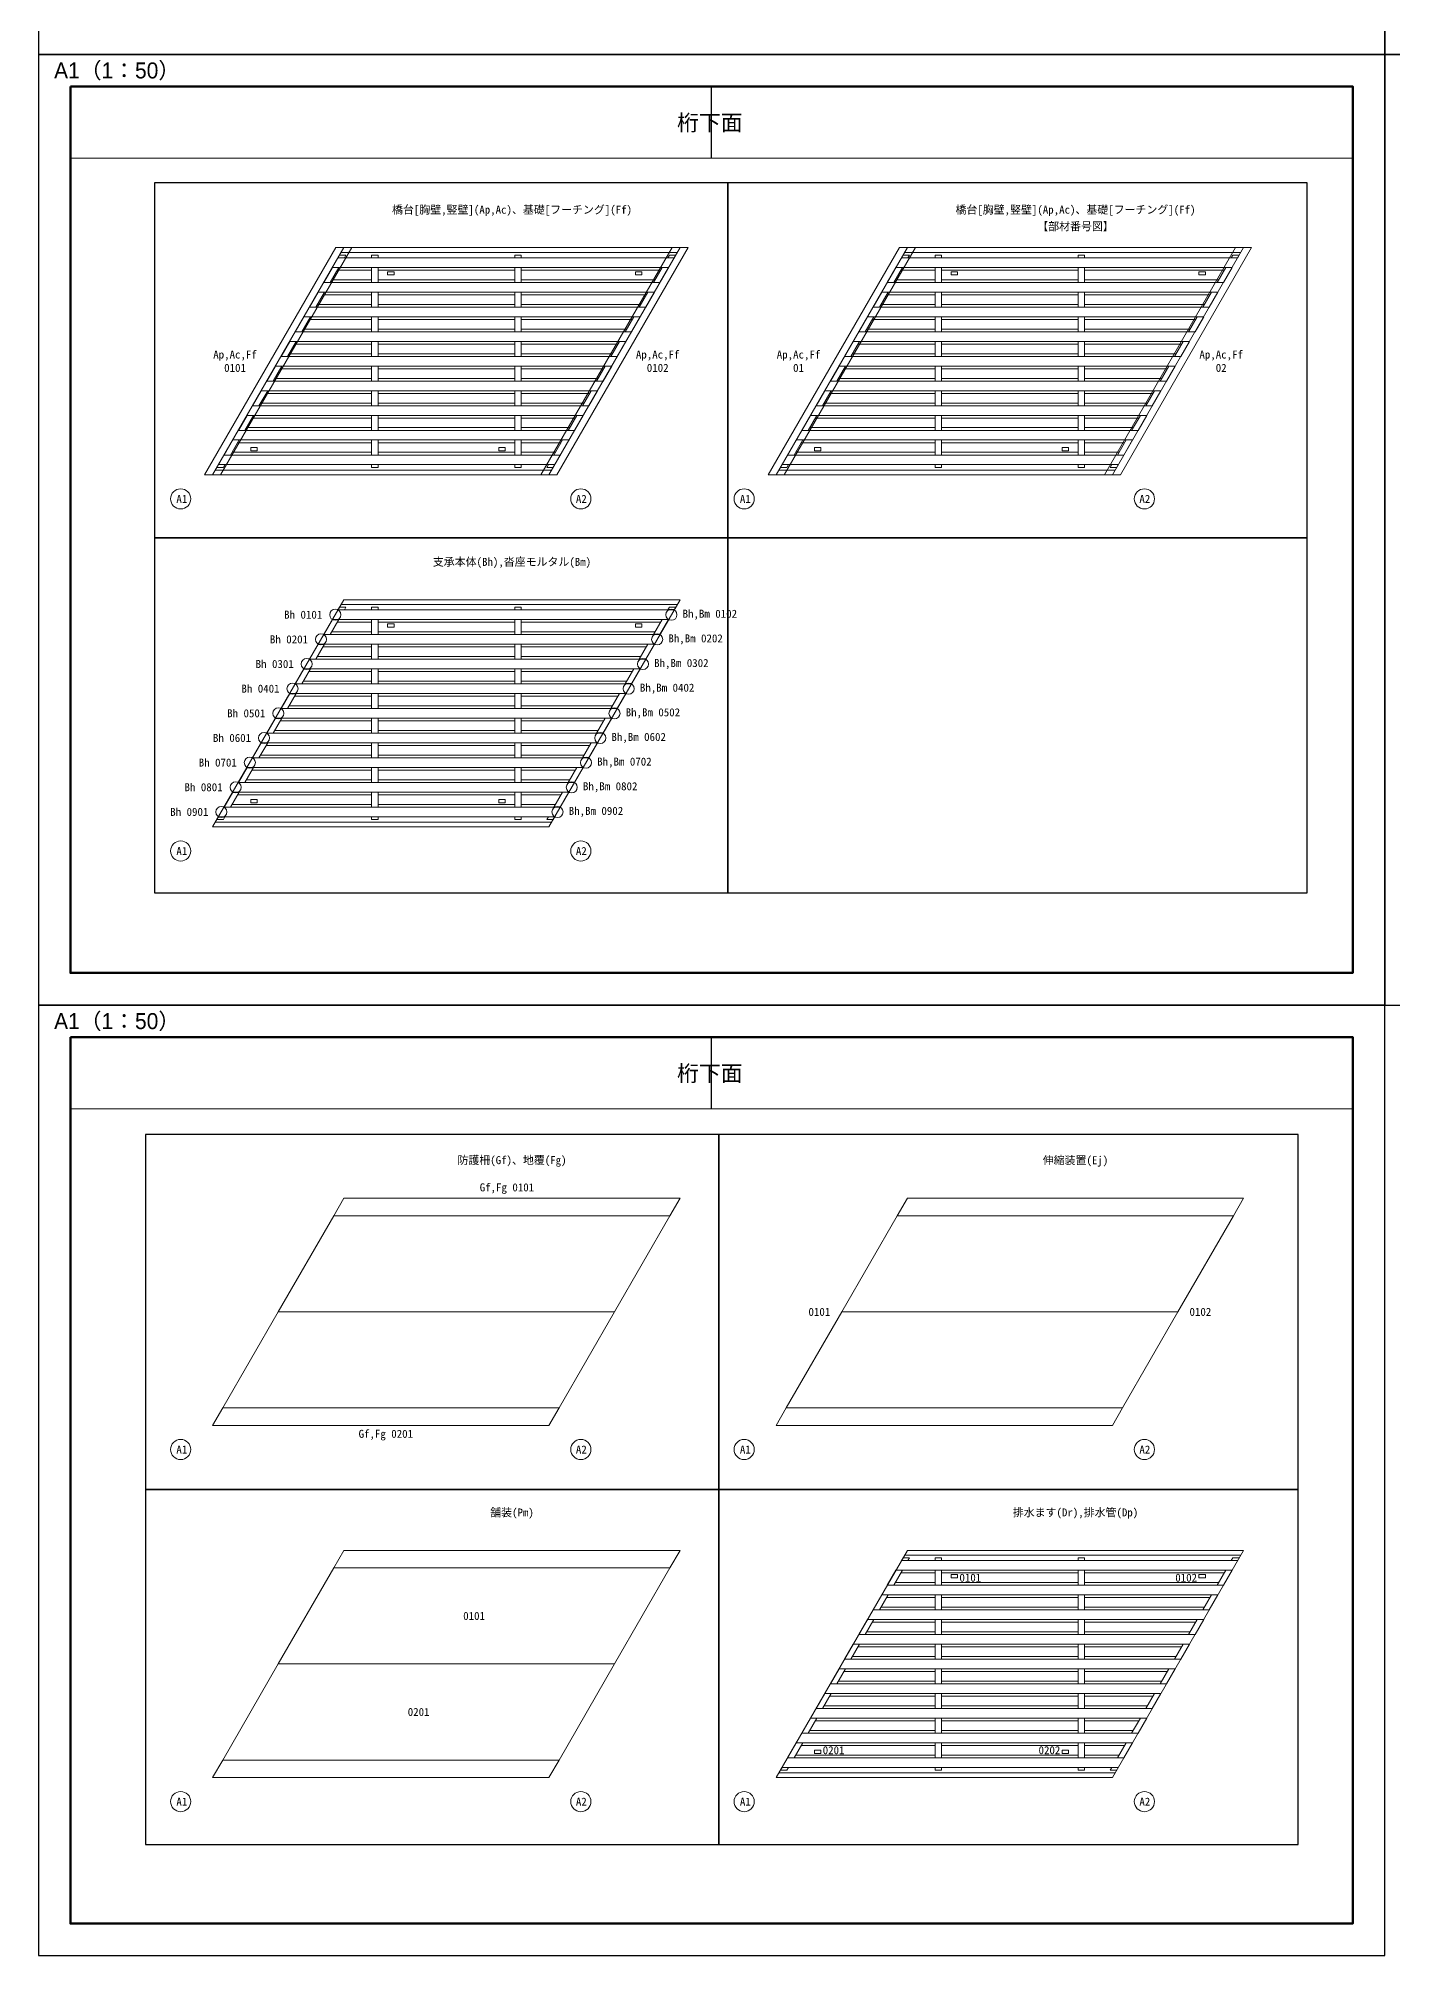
# Model space of a CAD drawing. Header units: millimetres. Extents: x 476600 to 560700, y 120626 to 246223.
# Drawn here: x 476600 to 518897, y 120626 to 180526 of the extents above; entities that cross this region are included whole.
import ezdxf

# ---------------------------------------------------------------- set-up
doc = ezdxf.new("R2010")
doc.units = ezdxf.units.MM
doc.layers.get('Defpoints').update_dxf_attribs({"color": 4})
for name, color, linetype, lineweight in [('D-MTR-FRAM', 7, 'Continuous', 13), ('D-STR', 1, 'Continuous', 13), ('D-STR-TXT', 7, 'Continuous', 13), ('D-TTL', 2, 'Continuous', 140)]:
    doc.layers.add(name, color=color, linetype=linetype, lineweight=lineweight)
doc.styles.add('MSゴシック', font='MS Gothic.ttf')
doc.styles.add('MtXpl__', font='MS PGothic.ttf')

msp = doc.modelspace()

# ---------------------------------------------------------------- linework, layer by layer
at = {"layer": 'D-MTR-FRAM'}
for points in [[(477600, 176784), (477600, 151326), (517650, 151326), (517650, 176784)], [(477600, 147084), (477600, 121626), (517650, 121626), (517650, 147084)]]:
    msp.add_lwpolyline(points, close=True, dxfattribs=at)
at = {"layer": 'D-STR', "color": 0}
for p, q in [((486143, 173988), (482044, 166888)), ((496556, 173838), (486056, 173838)), ((486143, 173988), (496643, 173988)), ((492544, 166888), (496643, 173988)), ((503742, 173988), (499643, 166888)), ((514155, 173838), (503655, 173838)), ((503742, 173988), (514242, 173988)), ((510143, 166888), (514242, 173988)), ((496285, 173368), (485785, 173368)), ((487008, 173283), (485936, 173283)), ((496458, 173668), (485958, 173668)), ((491478, 173283), (487208, 173283)), ((496036, 173283), (491678, 173283)), ((513884, 173368), (503384, 173368)), ((504607, 173283), (503535, 173283)), ((514057, 173668), (503557, 173668)), ((509078, 173283), (504807, 173283)), ((513635, 173283), (509278, 173283)), ((495840, 172598), (485340, 172598)), ((487008, 172513), (485491, 172513)), ((496014, 172898), (485514, 172898)), ((487008, 172983), (485763, 172983)), ((491478, 172983), (487208, 172983)), ((491478, 172513), (487208, 172513)), ((495863, 172983), (491678, 172983)), ((495591, 172513), (491678, 172513)), ((513440, 172598), (502940, 172598)), ((504607, 172513), (503091, 172513)), ((513613, 172898), (503113, 172898)), ((504607, 172983), (503362, 172983)), ((509078, 172983), (504807, 172983)), ((509078, 172513), (504807, 172513)), ((513462, 172983), (509278, 172983)), ((513191, 172513), (509278, 172513)), ((495569, 172128), (485069, 172128)), ((487008, 172213), (485318, 172213)), ((491478, 172213), (487208, 172213)), ((495418, 172213), (491678, 172213)), ((513168, 172128), (502668, 172128)), ((504607, 172213), (502917, 172213)), ((509078, 172213), (504807, 172213)), ((513017, 172213), (509278, 172213)), ((495124, 171358), (484624, 171358)), ((487008, 171443), (484874, 171443)), ((495396, 171828), (484896, 171828)), ((487008, 171743), (485047, 171743)), ((491478, 171743), (487208, 171743)), ((491478, 171443), (487208, 171443)), ((495147, 171743), (491678, 171743)), ((494974, 171443), (491678, 171443)), ((512724, 171358), (502224, 171358)), ((504607, 171443), (502473, 171443)), ((512995, 171828), (502495, 171828)), ((504607, 171743), (502646, 171743)), ((509078, 171743), (504807, 171743)), ((509078, 171443), (504807, 171443)), ((512746, 171743), (509278, 171743)), ((512573, 171443), (509278, 171443)), ((494951, 171058), (484451, 171058)), ((487008, 170973), (484602, 170973)), ((491478, 170973), (487208, 170973)), ((494702, 170973), (491678, 170973)), ((512550, 171058), (502050, 171058)), ((504607, 170973), (502201, 170973)), ((509078, 170973), (504807, 170973)), ((512301, 170973), (509278, 170973)), ((494507, 170288), (484007, 170288)), ((487008, 170203), (484158, 170203)), ((494680, 170588), (484180, 170588)), ((487008, 170673), (484429, 170673)), ((491478, 170673), (487208, 170673)), ((491478, 170203), (487208, 170203)), ((494529, 170673), (491678, 170673)), ((494258, 170203), (491678, 170203)), ((512106, 170288), (501606, 170288)), ((504607, 170203), (501757, 170203)), ((512279, 170588), (501779, 170588)), ((504607, 170673), (502028, 170673)), ((509078, 170673), (504807, 170673)), ((509078, 170203), (504807, 170203)), ((512128, 170673), (509278, 170673)), ((511857, 170203), (509278, 170203)), ((494062, 169518), (483562, 169518)), ((494235, 169818), (483735, 169818)), ((487008, 169903), (483984, 169903)), ((491478, 169903), (487208, 169903)), ((494084, 169903), (491678, 169903)), ((511661, 169518), (501161, 169518)), ((511835, 169818), (501335, 169818)), ((504607, 169903), (501584, 169903)), ((509078, 169903), (504807, 169903)), ((511684, 169903), (509278, 169903)), ((493791, 169048), (483291, 169048)), ((487008, 169133), (483540, 169133)), ((487008, 169433), (483713, 169433)), ((491478, 169433), (487208, 169433)), ((491478, 169133), (487208, 169133)), ((493813, 169433), (491678, 169433)), ((493640, 169133), (491678, 169133)), ((511390, 169048), (500890, 169048)), ((504607, 169133), (501139, 169133)), ((504607, 169433), (501312, 169433)), ((509078, 169433), (504807, 169433)), ((509078, 169133), (504807, 169133)), ((511412, 169433), (509278, 169433)), ((511239, 169133), (509278, 169133)), ((487008, 168363), (483095, 168363)), ((493618, 168748), (483118, 168748)), ((487008, 168663), (483269, 168663)), ((491478, 168663), (487208, 168663)), ((491478, 168363), (487208, 168363)), ((493369, 168663), (491678, 168663)), ((493195, 168363), (491678, 168363)), ((504607, 168363), (500694, 168363)), ((511217, 168748), (500717, 168748)), ((504607, 168663), (500868, 168663)), ((509078, 168663), (504807, 168663)), ((509078, 168363), (504807, 168363)), ((510968, 168663), (509278, 168663)), ((510794, 168363), (509278, 168363)), ((493173, 167978), (482673, 167978)), ((487008, 167893), (482824, 167893)), ((493346, 168278), (482846, 168278)), ((491478, 167893), (487208, 167893)), ((492924, 167893), (491678, 167893)), ((510772, 167978), (500272, 167978)), ((504607, 167893), (500423, 167893)), ((510945, 168278), (500445, 168278)), ((509078, 167893), (504807, 167893)), ((510523, 167893), (509278, 167893)), ((492728, 167208), (482228, 167208)), ((492902, 167508), (482402, 167508)), ((487008, 167593), (482651, 167593)), ((491478, 167593), (487208, 167593)), ((492751, 167593), (491678, 167593)), ((510328, 167208), (499828, 167208)), ((510501, 167508), (500001, 167508)), ((504607, 167593), (500250, 167593)), ((509078, 167593), (504807, 167593)), ((510350, 167593), (509278, 167593)), ((482044, 166888), (492544, 166888)), ((492630, 167038), (482130, 167038)), ((499643, 166888), (510143, 166888)), ((510230, 167038), (499730, 167038)), ((486143, 162988), (482044, 155888)), ((486143, 162988), (496643, 162988)), ((492544, 155888), (496643, 162988)), ((496285, 162368), (485785, 162368)), ((496458, 162668), (485958, 162668)), ((496556, 162838), (486056, 162838)), ((496014, 161898), (485514, 161898)), ((487008, 161983), (485763, 161983)), ((487008, 162283), (485936, 162283)), ((491478, 162283), (487208, 162283)), ((491478, 161983), (487208, 161983)), ((496036, 162283), (491678, 162283)), ((495863, 161983), (491678, 161983)), ((487008, 161213), (485318, 161213)), ((495840, 161598), (485340, 161598)), ((487008, 161513), (485491, 161513)), ((491478, 161513), (487208, 161513)), ((491478, 161213), (487208, 161213)), ((495591, 161513), (491678, 161513)), ((495418, 161213), (491678, 161213)), ((495396, 160828), (484896, 160828)), ((487008, 160743), (485047, 160743)), ((495569, 161128), (485069, 161128)), ((491478, 160743), (487208, 160743)), ((495147, 160743), (491678, 160743)), ((494951, 160058), (484451, 160058)), ((487008, 159973), (484602, 159973)), ((495124, 160358), (484624, 160358)), ((487008, 160443), (484874, 160443)), ((491478, 160443), (487208, 160443)), ((491478, 159973), (487208, 159973)), ((494974, 160443), (491678, 160443)), ((494702, 159973), (491678, 159973)), ((494680, 159588), (484180, 159588)), ((487008, 159673), (484429, 159673)), ((491478, 159673), (487208, 159673)), ((494529, 159673), (491678, 159673)), ((494235, 158818), (483735, 158818)), ((487008, 158903), (483984, 158903)), ((494507, 159288), (484007, 159288)), ((487008, 159203), (484158, 159203)), ((491478, 159203), (487208, 159203)), ((491478, 158903), (487208, 158903)), ((494258, 159203), (491678, 159203)), ((494084, 158903), (491678, 158903)), ((494062, 158518), (483562, 158518)), ((487008, 158433), (483713, 158433)), ((491478, 158433), (487208, 158433)), ((493813, 158433), (491678, 158433)), ((493618, 157748), (483118, 157748)), ((487008, 157663), (483269, 157663)), ((493791, 158048), (483291, 158048)), ((487008, 158133), (483540, 158133)), ((491478, 158133), (487208, 158133)), ((491478, 157663), (487208, 157663)), ((493640, 158133), (491678, 158133)), ((493369, 157663), (491678, 157663)), ((493173, 156978), (482673, 156978)), ((493346, 157278), (482846, 157278)), ((487008, 157363), (483095, 157363)), ((491478, 157363), (487208, 157363)), ((493195, 157363), (491678, 157363)), ((492902, 156508), (482402, 156508)), ((487008, 156593), (482651, 156593)), ((487008, 156893), (482824, 156893)), ((491478, 156893), (487208, 156893)), ((491478, 156593), (487208, 156593)), ((492924, 156893), (491678, 156893)), ((492751, 156593), (491678, 156593)), ((482044, 155888), (492544, 155888)), ((492630, 156038), (482130, 156038)), ((492728, 156208), (482228, 156208)), ((503742, 144288), (514242, 144288)), ((484093, 140738), (485825, 143738)), ((496325, 143738), (494593, 140738)), ((503425, 143738), (513925, 143738)), ((482361, 137738), (484093, 140738)), ((484093, 140738), (494593, 140738)), ((494593, 140738), (492861, 137738)), ((501692, 140738), (512192, 140738)), ((499643, 137188), (510143, 137188)), ((499960, 137738), (510460, 137738)), ((485825, 132738), (486143, 133288)), ((486143, 133288), (496643, 133288)), ((496643, 133288), (496325, 132738)), ((503742, 133288), (499643, 126188)), ((514155, 133138), (503655, 133138)), ((503742, 133288), (514242, 133288)), ((510143, 126188), (514242, 133288)), ((513884, 132668), (503384, 132668)), ((504607, 132583), (503535, 132583)), ((514057, 132968), (503557, 132968)), ((509078, 132583), (504807, 132583)), ((513635, 132583), (509278, 132583)), ((513440, 131898), (502940, 131898)), ((504607, 131813), (503091, 131813)), ((513613, 132198), (503113, 132198)), ((504607, 132283), (503362, 132283)), ((509078, 132283), (504807, 132283)), ((509078, 131813), (504807, 131813)), ((513462, 132283), (509278, 132283)), ((513191, 131813), (509278, 131813)), ((513168, 131428), (502668, 131428)), ((504607, 131513), (502917, 131513)), ((509078, 131513), (504807, 131513)), ((513017, 131513), (509278, 131513)), ((512724, 130658), (502224, 130658)), ((504607, 130743), (502473, 130743)), ((512995, 131128), (502495, 131128)), ((504607, 131043), (502646, 131043)), ((509078, 131043), (504807, 131043)), ((509078, 130743), (504807, 130743)), ((512746, 131043), (509278, 131043)), ((512573, 130743), (509278, 130743)), ((512550, 130358), (502050, 130358)), ((504607, 130273), (502201, 130273)), ((509078, 130273), (504807, 130273)), ((512301, 130273), (509278, 130273)), ((512106, 129588), (501606, 129588)), ((504607, 129503), (501757, 129503)), ((512279, 129888), (501779, 129888)), ((504607, 129973), (502028, 129973)), ((509078, 129973), (504807, 129973)), ((509078, 129503), (504807, 129503)), ((512128, 129973), (509278, 129973)), ((511857, 129503), (509278, 129503)), ((511661, 128818), (501161, 128818)), ((511835, 129118), (501335, 129118)), ((504607, 129203), (501584, 129203)), ((509078, 129203), (504807, 129203)), ((511684, 129203), (509278, 129203)), ((511390, 128348), (500890, 128348)), ((504607, 128433), (501139, 128433)), ((504607, 128733), (501312, 128733)), ((509078, 128733), (504807, 128733)), ((509078, 128433), (504807, 128433)), ((511412, 128733), (509278, 128733)), ((511239, 128433), (509278, 128433)), ((504607, 127663), (500694, 127663)), ((511217, 128048), (500717, 128048)), ((504607, 127963), (500868, 127963)), ((509078, 127963), (504807, 127963)), ((509078, 127663), (504807, 127663)), ((510968, 127963), (509278, 127963)), ((510794, 127663), (509278, 127663)), ((510772, 127278), (500272, 127278)), ((504607, 127193), (500423, 127193)), ((510945, 127578), (500445, 127578)), ((509078, 127193), (504807, 127193)), ((510523, 127193), (509278, 127193)), ((482044, 126188), (482361, 126738)), ((492861, 126738), (492544, 126188)), ((510328, 126508), (499828, 126508)), ((510501, 126808), (500001, 126808)), ((504607, 126893), (500250, 126893)), ((509078, 126893), (504807, 126893)), ((510350, 126893), (509278, 126893)), ((482044, 126188), (492544, 126188)), ((499643, 126188), (510143, 126188)), ((510230, 126338), (499730, 126338))]:
    msp.add_line(p, q, dxfattribs=at)
at = {"layer": 'D-STR'}
for p, q in [((485825, 143738), (486143, 144288)), ((486143, 144288), (496643, 144288)), ((496643, 144288), (496325, 143738)), ((503425, 143738), (503742, 144288)), ((514242, 144288), (513925, 143738)), ((485825, 143738), (496325, 143738)), ((501692, 140738), (503425, 143738)), ((513925, 143738), (512192, 140738)), ((499960, 137738), (501692, 140738)), ((512192, 140738), (510460, 137738)), ((482044, 137188), (482361, 137738)), ((482044, 137188), (492544, 137188)), ((482361, 137738), (492861, 137738)), ((492861, 137738), (492544, 137188)), ((499643, 137188), (499960, 137738)), ((510460, 137738), (510143, 137188)), ((484093, 129738), (485825, 132738)), ((485825, 132738), (496325, 132738)), ((496325, 132738), (494593, 129738)), ((482361, 126738), (484093, 129738)), ((484093, 129738), (494593, 129738)), ((494593, 129738), (492861, 126738)), ((482361, 126738), (492861, 126738))]:
    msp.add_line(p, q, dxfattribs=at)
for points in [[(481794, 166888), (482294, 166888), (486393, 173988), (485893, 173988)], [(492294, 166888), (492794, 166888), (496893, 173988), (496393, 173988)], [(499393, 166888), (499893, 166888), (503992, 173988), (503492, 173988)], [(509893, 166888), (510393, 166888), (514492, 173988), (513992, 173988)], [(505107, 132433), (505307, 132433), (505307, 132533), (505107, 132533)], [(512848, 132433), (513048, 132433), (513048, 132533), (512848, 132533)], [(500837, 126943), (501037, 126943), (501037, 127043), (500837, 127043)], [(508578, 126943), (508778, 126943), (508778, 127043), (508578, 127043)]]:
    msp.add_lwpolyline(points, close=True, dxfattribs=at)
at = {"layer": 'D-STR', "color": 0}
for points in [[(485958, 173668), (486158, 173668), (486208, 173755), (486008, 173755)], [(487008, 173755), (487208, 173755), (487208, 173668), (487008, 173668)], [(491478, 173755), (491678, 173755), (491678, 173668), (491478, 173668)], [(496258, 173668), (496458, 173668), (496508, 173755), (496308, 173755)], [(503557, 173668), (503757, 173668), (503807, 173755), (503607, 173755)], [(504607, 173755), (504807, 173755), (504807, 173668), (504607, 173668)], [(509078, 173755), (509278, 173755), (509278, 173668), (509078, 173668)], [(513857, 173668), (514057, 173668), (514107, 173755), (513907, 173755)], [(485514, 172898), (485714, 172898), (485985, 173368), (485785, 173368)], [(487008, 173368), (487208, 173368), (487208, 172898), (487008, 172898)], [(487508, 173133), (487708, 173133), (487708, 173233), (487508, 173233)], [(491478, 173368), (491678, 173368), (491678, 172898), (491478, 172898)], [(495249, 173133), (495449, 173133), (495449, 173233), (495249, 173233)], [(495814, 172898), (496014, 172898), (496285, 173368), (496085, 173368)], [(503113, 172898), (503313, 172898), (503584, 173368), (503384, 173368)], [(504607, 173368), (504807, 173368), (504807, 172898), (504607, 172898)], [(505107, 173133), (505307, 173133), (505307, 173233), (505107, 173233)], [(509078, 173368), (509278, 173368), (509278, 172898), (509078, 172898)], [(512848, 173133), (513048, 173133), (513048, 173233), (512848, 173233)], [(513413, 172898), (513613, 172898), (513884, 173368), (513684, 173368)], [(485069, 172128), (485269, 172128), (485540, 172598), (485340, 172598)], [(487008, 172598), (487208, 172598), (487208, 172128), (487008, 172128)], [(491478, 172598), (491678, 172598), (491678, 172128), (491478, 172128)], [(495369, 172128), (495569, 172128), (495840, 172598), (495640, 172598)], [(502668, 172128), (502868, 172128), (503140, 172598), (502940, 172598)], [(504607, 172598), (504807, 172598), (504807, 172128), (504607, 172128)], [(509078, 172598), (509278, 172598), (509278, 172128), (509078, 172128)], [(512968, 172128), (513168, 172128), (513440, 172598), (513240, 172598)], [(484624, 171358), (484824, 171358), (485096, 171828), (484896, 171828)], [(487008, 171828), (487208, 171828), (487208, 171358), (487008, 171358)], [(491478, 171828), (491678, 171828), (491678, 171358), (491478, 171358)], [(494924, 171358), (495124, 171358), (495396, 171828), (495196, 171828)], [(502224, 171358), (502424, 171358), (502695, 171828), (502495, 171828)], [(504607, 171828), (504807, 171828), (504807, 171358), (504607, 171358)], [(509078, 171828), (509278, 171828), (509278, 171358), (509078, 171358)], [(512524, 171358), (512724, 171358), (512995, 171828), (512795, 171828)], [(484180, 170588), (484380, 170588), (484651, 171058), (484451, 171058)], [(487008, 171058), (487208, 171058), (487208, 170588), (487008, 170588)], [(491478, 171058), (491678, 171058), (491678, 170588), (491478, 170588)], [(494480, 170588), (494680, 170588), (494951, 171058), (494751, 171058)], [(501779, 170588), (501979, 170588), (502250, 171058), (502050, 171058)], [(504607, 171058), (504807, 171058), (504807, 170588), (504607, 170588)], [(509078, 171058), (509278, 171058), (509278, 170588), (509078, 170588)], [(512079, 170588), (512279, 170588), (512550, 171058), (512350, 171058)], [(483735, 169818), (483935, 169818), (484207, 170288), (484007, 170288)], [(487008, 170288), (487208, 170288), (487208, 169818), (487008, 169818)], [(491478, 170288), (491678, 170288), (491678, 169818), (491478, 169818)], [(494035, 169818), (494235, 169818), (494507, 170288), (494307, 170288)], [(501335, 169818), (501535, 169818), (501806, 170288), (501606, 170288)], [(504607, 170288), (504807, 170288), (504807, 169818), (504607, 169818)], [(509078, 170288), (509278, 170288), (509278, 169818), (509078, 169818)], [(511635, 169818), (511835, 169818), (512106, 170288), (511906, 170288)], [(483291, 169048), (483491, 169048), (483762, 169518), (483562, 169518)], [(487008, 169518), (487208, 169518), (487208, 169048), (487008, 169048)], [(491478, 169518), (491678, 169518), (491678, 169048), (491478, 169048)], [(493591, 169048), (493791, 169048), (494062, 169518), (493862, 169518)], [(500890, 169048), (501090, 169048), (501361, 169518), (501161, 169518)], [(504607, 169518), (504807, 169518), (504807, 169048), (504607, 169048)], [(509078, 169518), (509278, 169518), (509278, 169048), (509078, 169048)], [(511190, 169048), (511390, 169048), (511661, 169518), (511461, 169518)], [(482846, 168278), (483046, 168278), (483318, 168748), (483118, 168748)], [(487008, 168748), (487208, 168748), (487208, 168278), (487008, 168278)], [(491478, 168748), (491678, 168748), (491678, 168278), (491478, 168278)], [(493146, 168278), (493346, 168278), (493618, 168748), (493418, 168748)], [(500445, 168278), (500645, 168278), (500917, 168748), (500717, 168748)], [(504607, 168748), (504807, 168748), (504807, 168278), (504607, 168278)], [(509078, 168748), (509278, 168748), (509278, 168278), (509078, 168278)], [(510745, 168278), (510945, 168278), (511217, 168748), (511017, 168748)], [(482402, 167508), (482602, 167508), (482873, 167978), (482673, 167978)], [(483237, 167643), (483437, 167643), (483437, 167743), (483237, 167743)], [(487008, 167978), (487208, 167978), (487208, 167508), (487008, 167508)], [(490978, 167643), (491178, 167643), (491178, 167743), (490978, 167743)], [(491478, 167978), (491678, 167978), (491678, 167508), (491478, 167508)], [(492702, 167508), (492902, 167508), (493173, 167978), (492973, 167978)], [(500001, 167508), (500201, 167508), (500472, 167978), (500272, 167978)], [(500837, 167643), (501037, 167643), (501037, 167743), (500837, 167743)], [(504607, 167978), (504807, 167978), (504807, 167508), (504607, 167508)], [(508578, 167643), (508778, 167643), (508778, 167743), (508578, 167743)], [(509078, 167978), (509278, 167978), (509278, 167508), (509078, 167508)], [(510301, 167508), (510501, 167508), (510772, 167978), (510572, 167978)], [(482178, 167122), (482378, 167122), (482428, 167208), (482228, 167208)], [(487008, 167208), (487208, 167208), (487208, 167122), (487008, 167122)], [(491478, 167208), (491678, 167208), (491678, 167122), (491478, 167122)], [(492478, 167122), (492678, 167122), (492728, 167208), (492528, 167208)], [(499778, 167122), (499978, 167122), (500028, 167208), (499828, 167208)], [(504607, 167208), (504807, 167208), (504807, 167122), (504607, 167122)], [(509078, 167208), (509278, 167208), (509278, 167122), (509078, 167122)], [(510078, 167122), (510278, 167122), (510328, 167208), (510128, 167208)], [(485514, 161898), (485714, 161898), (485985, 162368), (485785, 162368)], [(485958, 162668), (486158, 162668), (486208, 162755), (486008, 162755)], [(487008, 162755), (487208, 162755), (487208, 162668), (487008, 162668)], [(487008, 162368), (487208, 162368), (487208, 161898), (487008, 161898)], [(491478, 162755), (491678, 162755), (491678, 162668), (491478, 162668)], [(491478, 162368), (491678, 162368), (491678, 161898), (491478, 161898)], [(495814, 161898), (496014, 161898), (496285, 162368), (496085, 162368)], [(496258, 162668), (496458, 162668), (496508, 162755), (496308, 162755)], [(487508, 162133), (487708, 162133), (487708, 162233), (487508, 162233)], [(495249, 162133), (495449, 162133), (495449, 162233), (495249, 162233)], [(485069, 161128), (485269, 161128), (485540, 161598), (485340, 161598)], [(487008, 161598), (487208, 161598), (487208, 161128), (487008, 161128)], [(491478, 161598), (491678, 161598), (491678, 161128), (491478, 161128)], [(495369, 161128), (495569, 161128), (495840, 161598), (495640, 161598)], [(484624, 160358), (484824, 160358), (485096, 160828), (484896, 160828)], [(487008, 160828), (487208, 160828), (487208, 160358), (487008, 160358)], [(491478, 160828), (491678, 160828), (491678, 160358), (491478, 160358)], [(494924, 160358), (495124, 160358), (495396, 160828), (495196, 160828)], [(484180, 159588), (484380, 159588), (484651, 160058), (484451, 160058)], [(487008, 160058), (487208, 160058), (487208, 159588), (487008, 159588)], [(491478, 160058), (491678, 160058), (491678, 159588), (491478, 159588)], [(494480, 159588), (494680, 159588), (494951, 160058), (494751, 160058)], [(483735, 158818), (483935, 158818), (484207, 159288), (484007, 159288)], [(487008, 159288), (487208, 159288), (487208, 158818), (487008, 158818)], [(491478, 159288), (491678, 159288), (491678, 158818), (491478, 158818)], [(494035, 158818), (494235, 158818), (494507, 159288), (494307, 159288)], [(483291, 158048), (483491, 158048), (483762, 158518), (483562, 158518)], [(487008, 158518), (487208, 158518), (487208, 158048), (487008, 158048)], [(491478, 158518), (491678, 158518), (491678, 158048), (491478, 158048)], [(493591, 158048), (493791, 158048), (494062, 158518), (493862, 158518)], [(482846, 157278), (483046, 157278), (483318, 157748), (483118, 157748)], [(487008, 157748), (487208, 157748), (487208, 157278), (487008, 157278)], [(491478, 157748), (491678, 157748), (491678, 157278), (491478, 157278)], [(493146, 157278), (493346, 157278), (493618, 157748), (493418, 157748)], [(482402, 156508), (482602, 156508), (482873, 156978), (482673, 156978)], [(487008, 156978), (487208, 156978), (487208, 156508), (487008, 156508)], [(491478, 156978), (491678, 156978), (491678, 156508), (491478, 156508)], [(492702, 156508), (492902, 156508), (493173, 156978), (492973, 156978)], [(483237, 156643), (483437, 156643), (483437, 156743), (483237, 156743)], [(490978, 156643), (491178, 156643), (491178, 156743), (490978, 156743)], [(482178, 156122), (482378, 156122), (482428, 156208), (482228, 156208)], [(487008, 156208), (487208, 156208), (487208, 156122), (487008, 156122)], [(491478, 156208), (491678, 156208), (491678, 156122), (491478, 156122)], [(492478, 156122), (492678, 156122), (492728, 156208), (492528, 156208)], [(503557, 132968), (503757, 132968), (503807, 133055), (503607, 133055)], [(504607, 133055), (504807, 133055), (504807, 132968), (504607, 132968)], [(509078, 133055), (509278, 133055), (509278, 132968), (509078, 132968)], [(513857, 132968), (514057, 132968), (514107, 133055), (513907, 133055)], [(503113, 132198), (503313, 132198), (503584, 132668), (503384, 132668)], [(504607, 132668), (504807, 132668), (504807, 132198), (504607, 132198)], [(509078, 132668), (509278, 132668), (509278, 132198), (509078, 132198)], [(513413, 132198), (513613, 132198), (513884, 132668), (513684, 132668)], [(502668, 131428), (502868, 131428), (503140, 131898), (502940, 131898)], [(504607, 131898), (504807, 131898), (504807, 131428), (504607, 131428)], [(509078, 131898), (509278, 131898), (509278, 131428), (509078, 131428)], [(512968, 131428), (513168, 131428), (513440, 131898), (513240, 131898)], [(502224, 130658), (502424, 130658), (502695, 131128), (502495, 131128)], [(504607, 131128), (504807, 131128), (504807, 130658), (504607, 130658)], [(509078, 131128), (509278, 131128), (509278, 130658), (509078, 130658)], [(512524, 130658), (512724, 130658), (512995, 131128), (512795, 131128)], [(501779, 129888), (501979, 129888), (502250, 130358), (502050, 130358)], [(504607, 130358), (504807, 130358), (504807, 129888), (504607, 129888)], [(509078, 130358), (509278, 130358), (509278, 129888), (509078, 129888)], [(512079, 129888), (512279, 129888), (512550, 130358), (512350, 130358)], [(501335, 129118), (501535, 129118), (501806, 129588), (501606, 129588)], [(504607, 129588), (504807, 129588), (504807, 129118), (504607, 129118)], [(509078, 129588), (509278, 129588), (509278, 129118), (509078, 129118)], [(511635, 129118), (511835, 129118), (512106, 129588), (511906, 129588)], [(500890, 128348), (501090, 128348), (501361, 128818), (501161, 128818)], [(504607, 128818), (504807, 128818), (504807, 128348), (504607, 128348)], [(509078, 128818), (509278, 128818), (509278, 128348), (509078, 128348)], [(511190, 128348), (511390, 128348), (511661, 128818), (511461, 128818)], [(500445, 127578), (500645, 127578), (500917, 128048), (500717, 128048)], [(504607, 128048), (504807, 128048), (504807, 127578), (504607, 127578)], [(509078, 128048), (509278, 128048), (509278, 127578), (509078, 127578)], [(510745, 127578), (510945, 127578), (511217, 128048), (511017, 128048)], [(500001, 126808), (500201, 126808), (500472, 127278), (500272, 127278)], [(504607, 127278), (504807, 127278), (504807, 126808), (504607, 126808)], [(509078, 127278), (509278, 127278), (509278, 126808), (509078, 126808)], [(510301, 126808), (510501, 126808), (510772, 127278), (510572, 127278)], [(499778, 126422), (499978, 126422), (500028, 126508), (499828, 126508)], [(504607, 126508), (504807, 126508), (504807, 126422), (504607, 126422)], [(509078, 126508), (509278, 126508), (509278, 126422), (509078, 126422)], [(510078, 126422), (510278, 126422), (510328, 126508), (510128, 126508)]]:
    msp.add_lwpolyline(points, close=True, dxfattribs=at)
at = {"layer": 'D-STR'}
for centre in [(485872, 162518), (496372, 162518), (485427, 161748), (495927, 161748), (484982, 160978), (495482, 160978), (484538, 160208), (495038, 160208), (484093, 159438), (494593, 159438), (483649, 158668), (494149, 158668), (483204, 157898), (493704, 157898), (482760, 157128), (493260, 157128), (482315, 156358), (492815, 156358)]:
    msp.add_circle(centre, 173, dxfattribs=at)
at = {"layer": 'D-STR-TXT'}
for centre in [(481044, 166138), (493544, 166138), (498643, 166138), (511143, 166138), (481044, 155138), (493544, 155138), (481044, 136438), (493544, 136438), (498643, 136438), (511143, 136438), (481044, 125438), (493544, 125438), (498643, 125438), (511143, 125438)]:
    msp.add_circle(centre, 315, dxfattribs=at)
at = {"layer": 'D-TTL', "linetype": 'Continuous'}
for points in [[(477600, 179026), (517650, 179026), (517650, 151326), (477600, 151326)], [(477600, 149326), (517650, 149326), (517650, 121626), (477600, 121626)]]:
    msp.add_lwpolyline(points, close=True, dxfattribs=at)
at = {"layer": 'Defpoints'}
for p, q in [((497625, 176784), (497625, 179026)), ((497625, 147084), (497625, 149326))]:
    msp.add_line(p, q, dxfattribs=at)
at = {"layer": 'Defpoints', "linetype": 'Continuous'}
for points in [[(476600, 180026), (518650, 180026), (518650, 209726), (476600, 209726)], [(518650, 180026), (560700, 180026), (560700, 209726), (518650, 209726)], [(476600, 150326), (518650, 150326), (518650, 180026), (476600, 180026)], [(518650, 150326), (560700, 150326), (560700, 180026), (518650, 180026)], [(480228, 164920), (498138, 164920), (498138, 176010), (480228, 176010)], [(498138, 164920), (516224, 164920), (516224, 176010), (498138, 176010)], [(480228, 153829), (498138, 153829), (498138, 164920), (480228, 164920)], [(498138, 153829), (516224, 153829), (516224, 164920), (498138, 164920)], [(476600, 120626), (518650, 120626), (518650, 150326), (476600, 150326)], [(479945, 135193), (497854, 135193), (497854, 146283), (479945, 146283)], [(497854, 135193), (515941, 135193), (515941, 146283), (497854, 146283)], [(479945, 124102), (497854, 124102), (497854, 135193), (479945, 135193)], [(497854, 124102), (515941, 124102), (515941, 135193), (497854, 135193)]]:
    msp.add_lwpolyline(points, close=True, dxfattribs=at)

# ---------------------------------------------------------------- texts
at = {"layer": 'D-STR-TXT'}
for s, height, style, p in [('桁下面', 500, 'MtXpl__', (496549, 177642)), ('A1', 250, 'MSゴシック', (480910, 166013)), ('A2', 250, 'MSゴシック', (493388, 166013)), ('A1', 250, 'MSゴシック', (498510, 166013)), ('A2', 250, 'MSゴシック', (510987, 166013)), ('A1', 250, 'MSゴシック', (480910, 155013)), ('A2', 250, 'MSゴシック', (493388, 155013)), ('桁下面', 500, 'MtXpl__', (496549, 147942)), ('A1', 250, 'MSゴシック', (480910, 136313)), ('A2', 250, 'MSゴシック', (493388, 136313)), ('A1', 250, 'MSゴシック', (498510, 136313)), ('A2', 250, 'MSゴシック', (510987, 136313)), ('A1', 250, 'MSゴシック', (480910, 125313)), ('A2', 250, 'MSゴシック', (493388, 125313)), ('A1', 250, 'MSゴシック', (498510, 125313)), ('A2', 250, 'MSゴシック', (510987, 125313))]:
    msp.add_text(s, height=height, dxfattribs=dict(at, style=style)).set_placement(p)
at = {"layer": 'D-STR-TXT', "char_height": 250, "attachment_point": 5, "style": 'MSゴシック'}
for s, width, heights, insert in [('橋台[胸壁,竪壁](Ap,Ac)、基礎[フーチング](Ff)', 8361.48, [0], (491393, 175138)), ('橋台[胸壁,竪壁](Ap,Ac)、基礎[フーチング](Ff)', 8361.48, [0], (508992, 175138)), ('【部材番号図】', 4536.57, [0], (508992, 174638)), ('Ap,Ac,Ff\\P0101', 4536.57, [969], (482743, 170438)), ('Ap,Ac,Ff\\P0102', 4536.57, [969], (495943, 170438)), ('Ap,Ac,Ff\\P01', 4536.57, [969], (500342, 170438)), ('Ap,Ac,Ff\\P02', 4536.57, [969], (513542, 170438)), ('支承本体(Bh),沓座モルタル(Bm)', 8361.48, [0], (491393, 164138)), ('Bh 0101', 4536.57, [250], (484872, 162518)), ('Bh,Bm 0102', 4536.57, [250], (497572, 162518)), ('Bh 0201', 4536.57, [250], (484427, 161748)), ('Bh,Bm 0202', 4536.57, [250], (497127, 161748)), ('Bh,Bm 0302', 4536.57, [250], (496682, 160978)), ('Bh 0301', 4536.57, [250], (483982, 160978)), ('Bh 0401', 4536.57, [250], (483538, 160208)), ('Bh,Bm 0402', 4536.57, [250], (496238, 160208)), ('Bh 0501', 4536.57, [250], (483093, 159438)), ('Bh,Bm 0502', 4536.57, [250], (495793, 159438)), ('Bh 0601', 4536.57, [250], (482649, 158668)), ('Bh,Bm 0602', 4536.57, [250], (495349, 158668)), ('Bh 0701', 4536.57, [250], (482204, 157898)), ('Bh,Bm 0702', 4536.57, [250], (494904, 157898)), ('Bh 0801', 4536.57, [250], (481760, 157128)), ('Bh,Bm 0802', 4536.57, [250], (494460, 157128)), ('Bh 0901', 4536.57, [250], (481315, 156358)), ('Bh,Bm 0902', 4536.57, [250], (494015, 156358)), ('防護柵(Gf)、地覆(Fg)', 8361.48, [0], (491393, 145438)), ('伸縮装置(Ej)', 8361.48, [0], (508992, 145438)), ('Gf,Fg 0101', 4536.57, [250], (491234, 144588)), ('0101', 4536.57, [250], (500992, 140738)), ('0102', 4536.57, [250], (512892, 140738)), ('Gf,Fg 0201', 4536.57, [250], (487452, 136888)), ('舗装(Pm)', 8361.48, [0], (491393, 134438)), ('排水ます(Dr),排水管(Dp)', 8361.48, [0], (508992, 134438)), ('0101', 4536.57, [250], (505707, 132433)), ('0102', 4536.57, [250], (512448, 132433)), ('0101', 4536.57, [250], (490209, 131238)), ('0201', 4536.57, [250], (488477, 128238)), ('0201', 4536.57, [250], (501437, 127043)), ('0202', 4536.57, [250], (508178, 127043))]:
    msp.add_mtext_dynamic_manual_height_columns(s, width=width, gutter_width=25, heights=heights, dxfattribs=dict(at, insert=insert))
at = {"layer": 'Defpoints', "style": 'MtXpl__'}
for p in [(477092, 179273), (477092, 149573)]:
    msp.add_text('A1（1：50）', height=500, dxfattribs=at).set_placement(p)

doc.saveas('drawing.dxf')
